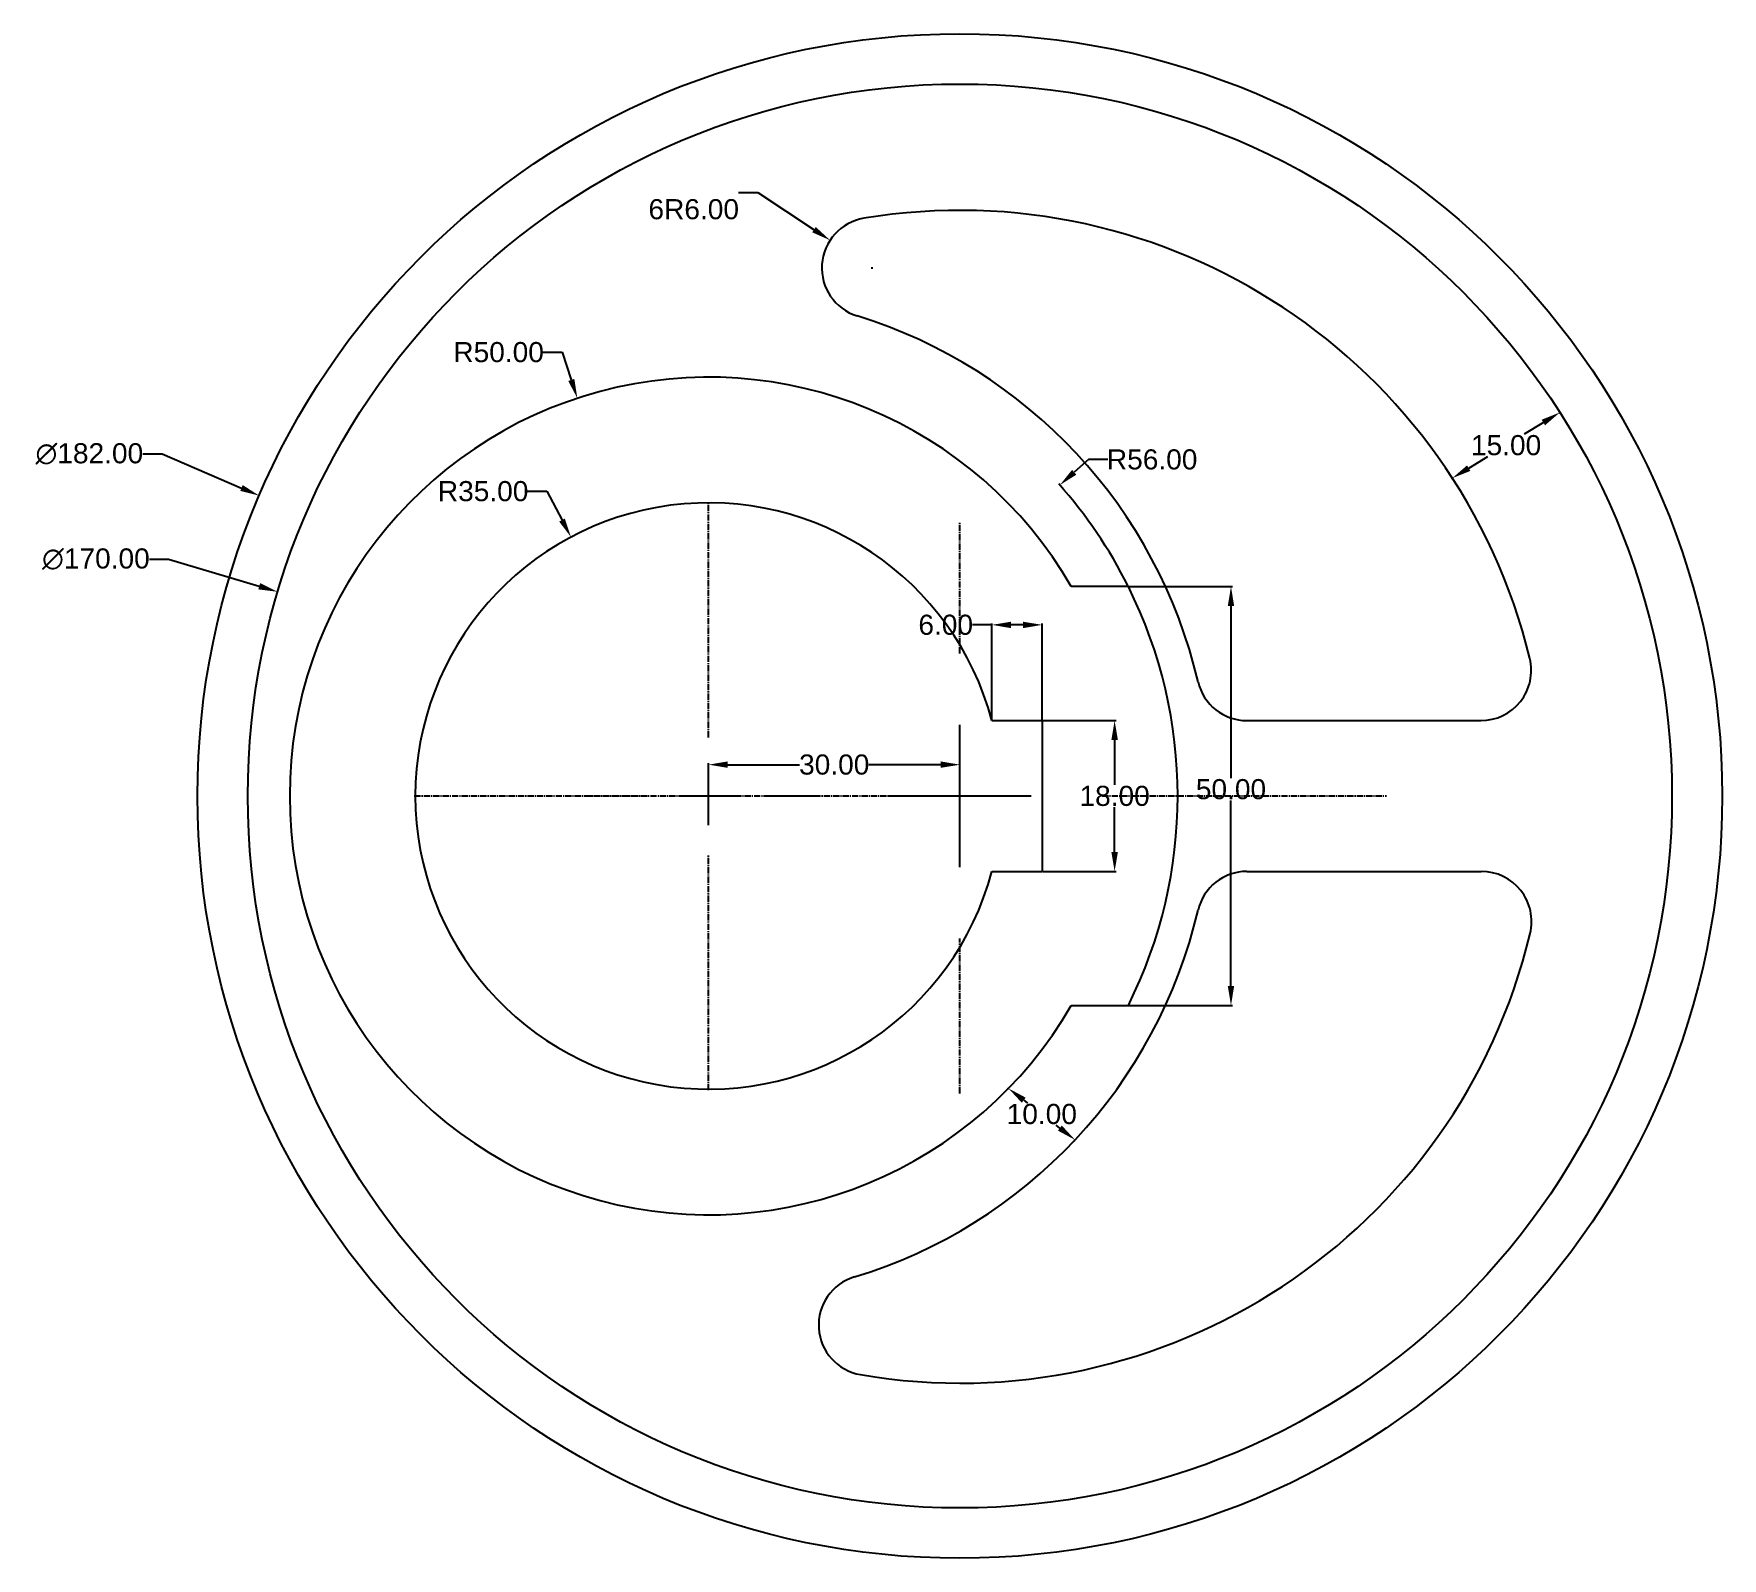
# Model space of a CAD drawing. Header units: inches. Extents: x 198 to 400, y 303 to 485.
import ezdxf

# ---------------------------------------------------------------- set-up
doc = ezdxf.new("R2010")
doc.units = ezdxf.units.IN
doc.header["$MEASUREMENT"] = 0
doc.linetypes.add('CENTER2', pattern=[1.125, 0.75, -0.125, 0.125, -0.125])
doc.styles.get("Standard").update_dxf_attribs({"font": 'arial.ttf'})
doc.dimstyles.get("Standard").update_dxf_attribs({"dimtxt": 2.4, "dimasz": 2.3, "dimexe": 0.18, "dimexo": 0.0625, "dimgap": 0.09, "dimtad": 0, "dimtih": 1, "dimtoh": 1, "dimzin": 0, "dimdsep": 46, "dimtxsty": 'Standard', "dimcen": 0.09, "dimadec": 0, "dimazin": 0, "dimtfac": 1, "dimtofl": 0, "dimtmove": 0, "dimatfit": 3, "dimfxl": 1, "dimtolj": 1, "dimtzin": 0, "dimarcsym": 0})

# ---------------------------------------------------------------- blocks, each defined once
blk = doc.blocks.new('*D2')
at = {"color": 0, "lineweight": -2, "transparency": 16777216}
for p, q in [((278.98, 394.11), (278.98, 397.97)), ((281.28, 397.79), (289.85, 397.79)), ((306.68, 397.79), (298.11, 397.79)), ((308.98, 394.11), (308.98, 397.97))]:
    blk.add_line(p, q, dxfattribs=at)
at = {"color": 0, "transparency": 16777216}
for points in [[(281.28, 398.18), (281.28, 397.41), (278.98, 397.79)], [(306.68, 398.18), (306.68, 397.41), (308.98, 397.79)]]:
    blk.add_solid(points, dxfattribs=at)
at = {"layer": 'Defpoints', "color": 0, "transparency": 16777216}
for p in [(278.98, 397.79), (278.98, 394.05), (308.98, 394.05)]:
    blk.add_point(p, dxfattribs=at)
at = {"color": 0, "transparency": 16777216, "insert": (293.98, 397.79), "char_height": 2.4, "attachment_point": 5}
blk.add_mtext('\\A1;30.00', dxfattribs=at)
blk = doc.blocks.new('*D3')
at = {"color": 0, "lineweight": -2, "transparency": 16777216}
for p, q in [((312.8, 414.48), (310.5, 414.48)), ((312.8, 403.11), (312.8, 414.66)), ((316.5, 414.48), (315.1, 414.48)), ((318.8, 403.11), (318.8, 414.66))]:
    blk.add_line(p, q, dxfattribs=at)
at = {"color": 0, "transparency": 16777216}
for points in [[(315.1, 414.86), (315.1, 414.09), (312.8, 414.48)], [(316.5, 414.86), (316.5, 414.09), (318.8, 414.48)]]:
    blk.add_solid(points, dxfattribs=at)
at = {"layer": 'Defpoints', "color": 0, "transparency": 16777216}
for p in [(312.8, 414.48), (312.8, 403.05), (318.8, 403.05)]:
    blk.add_point(p, dxfattribs=at)
at = {"color": 0, "transparency": 16777216, "insert": (307.29, 414.48), "char_height": 2.4, "attachment_point": 5}
blk.add_mtext('\\A1;6.00', dxfattribs=at)
blk = doc.blocks.new('*D5')
at = {"color": 0, "lineweight": -2, "transparency": 16777216}
for p, q in [((318.87, 403.05), (327.63, 403.05)), ((327.45, 400.75), (327.45, 395.37)), ((327.45, 387.35), (327.45, 392.73)), ((318.87, 385.05), (327.63, 385.05))]:
    blk.add_line(p, q, dxfattribs=at)
at = {"color": 0, "transparency": 16777216}
for points in [[(327.07, 400.75), (327.84, 400.75), (327.45, 403.05)], [(327.07, 387.35), (327.84, 387.35), (327.45, 385.05)]]:
    blk.add_solid(points, dxfattribs=at)
at = {"layer": 'Defpoints', "color": 0, "transparency": 16777216}
for p in [(318.8, 403.05), (318.8, 385.05), (327.45, 385.05)]:
    blk.add_point(p, dxfattribs=at)
at = {"color": 0, "transparency": 16777216, "insert": (327.45, 394.05), "char_height": 2.4, "attachment_point": 5}
blk.add_mtext('\\A1;18.00', dxfattribs=at)
blk = doc.blocks.new('*D6')
at = {"color": 0, "lineweight": -2, "transparency": 16777216}
for p, q in [((329.15, 419.05), (341.52, 419.05)), ((341.34, 416.75), (341.34, 396.16)), ((341.34, 371.35), (341.34, 393.53)), ((329.15, 369.05), (341.52, 369.05))]:
    blk.add_line(p, q, dxfattribs=at)
at = {"color": 0, "transparency": 16777216}
for points in [[(340.96, 416.75), (341.72, 416.75), (341.34, 419.05)], [(340.96, 371.35), (341.72, 371.35), (341.34, 369.05)]]:
    blk.add_solid(points, dxfattribs=at)
at = {"layer": 'Defpoints', "color": 0, "transparency": 16777216}
for p in [(329.09, 419.05), (329.09, 369.05), (341.34, 369.05)]:
    blk.add_point(p, dxfattribs=at)
at = {"color": 0, "transparency": 16777216, "insert": (341.34, 394.85), "char_height": 2.4, "attachment_point": 5}
blk.add_mtext('\\A1;50.00', dxfattribs=at)
blk = doc.blocks.new('*D7')
at = {"color": 0, "lineweight": -2, "transparency": 16777216}
for p, q in [((211.44, 434.89), (213.74, 434.89)), ((213.74, 434.89), (223.23, 430.82)), ((308.89, 394.05), (309.07, 394.05)), ((308.98, 393.96), (308.98, 394.14))]:
    blk.add_line(p, q, dxfattribs=at)
at = {"color": 0, "transparency": 16777216}
blk.add_solid([(223.38, 431.17), (223.08, 430.47), (225.34, 429.91)], dxfattribs=at)
at = {"layer": 'Defpoints', "color": 0, "transparency": 16777216}
for p in [(225.34, 429.91), (392.61, 358.19)]:
    blk.add_point(p, dxfattribs=at)
at = {"color": 0, "transparency": 16777216, "insert": (205.07, 434.89), "char_height": 2.4, "attachment_point": 5}
blk.add_mtext('\\A1;∅182.00', dxfattribs=at)
blk = doc.blocks.new('*D8')
at = {"color": 0, "lineweight": -2, "transparency": 16777216}
for p, q in [((212.23, 422.33), (214.53, 422.33)), ((214.53, 422.33), (225.35, 419.09)), ((308.89, 394.05), (309.07, 394.05)), ((308.98, 393.96), (308.98, 394.14))]:
    blk.add_line(p, q, dxfattribs=at)
at = {"color": 0, "transparency": 16777216}
blk.add_solid([(225.46, 419.46), (225.24, 418.72), (227.55, 418.43)], dxfattribs=at)
at = {"layer": 'Defpoints', "color": 0, "transparency": 16777216}
for p in [(227.55, 418.43), (390.41, 369.67)]:
    blk.add_point(p, dxfattribs=at)
at = {"color": 0, "transparency": 16777216, "insert": (205.85, 422.33), "char_height": 2.4, "attachment_point": 5}
blk.add_mtext('\\A1;∅170.00', dxfattribs=at)
blk = doc.blocks.new('*D10')
at = {"color": 0, "lineweight": -2, "transparency": 16777216}
for p, q in [((324.35, 434.22), (322.63, 432.7)), ((326.65, 434.22), (324.35, 434.22)), ((278.89, 394.05), (279.07, 394.05)), ((278.98, 393.96), (278.98, 394.14))]:
    blk.add_line(p, q, dxfattribs=at)
blk.add_arc((278.98, 394.05), 56, 26.5787, 41.7058, dxfattribs=at)
at = {"color": 0, "transparency": 16777216}
blk.add_solid([(322.37, 432.98), (322.88, 432.41), (320.91, 431.17)], dxfattribs=at)
at = {"layer": 'Defpoints', "color": 0, "transparency": 16777216}
for p in [(320.91, 431.17), (278.98, 394.05)]:
    blk.add_point(p, dxfattribs=at)
at = {"color": 0, "transparency": 16777216, "insert": (331.93, 434.22), "char_height": 2.4, "attachment_point": 5}
blk.add_mtext('\\A1;R56.00', dxfattribs=at)
blk = doc.blocks.new('*D11')
at = {"color": 0, "lineweight": -2, "transparency": 16777216}
for p, q in [((259.2, 447.03), (261.5, 447.03)), ((261.5, 447.03), (262.6, 443.72)), ((278.89, 394.05), (279.07, 394.05)), ((278.98, 393.96), (278.98, 394.14))]:
    blk.add_line(p, q, dxfattribs=at)
at = {"color": 0, "transparency": 16777216}
blk.add_solid([(262.96, 443.84), (262.23, 443.6), (263.32, 441.53)], dxfattribs=at)
at = {"layer": 'Defpoints', "color": 0, "transparency": 16777216}
for p in [(263.32, 441.53), (278.98, 394.05)]:
    blk.add_point(p, dxfattribs=at)
at = {"color": 0, "transparency": 16777216, "insert": (253.92, 447.03), "char_height": 2.4, "attachment_point": 5}
blk.add_mtext('\\A1;R50.00', dxfattribs=at)
blk = doc.blocks.new('*D12')
at = {"color": 0, "lineweight": -2, "transparency": 16777216}
for p, q in [((257.36, 430.43), (259.66, 430.43)), ((259.66, 430.43), (261.49, 426.99)), ((278.89, 394.05), (279.07, 394.05)), ((278.98, 393.96), (278.98, 394.14))]:
    blk.add_line(p, q, dxfattribs=at)
at = {"color": 0, "transparency": 16777216}
blk.add_solid([(261.82, 427.17), (261.15, 426.81), (262.56, 424.96)], dxfattribs=at)
at = {"layer": 'Defpoints', "color": 0, "transparency": 16777216}
for p in [(262.56, 424.96), (278.98, 394.05)]:
    blk.add_point(p, dxfattribs=at)
at = {"color": 0, "transparency": 16777216, "insert": (252.07, 430.43), "char_height": 2.4, "attachment_point": 5}
blk.add_mtext('\\A1;R35.00', dxfattribs=at)
blk = doc.blocks.new('*D14')
at = {"color": 0, "lineweight": -2, "transparency": 16777216}
for p, q in [((314.76, 359.12), (314.67, 359)), ((316.6, 357.73), (317.06, 357.38)), ((320.92, 354.4), (320.46, 354.75)), ((322.72, 352.98), (322.63, 352.85))]:
    blk.add_line(p, q, dxfattribs=at)
at = {"color": 0, "transparency": 16777216}
for points in [[(316.83, 358.04), (316.37, 357.43), (314.78, 359.14)], [(321.15, 354.7), (320.68, 354.1), (322.74, 352.99)]]:
    blk.add_solid(points, dxfattribs=at)
at = {"layer": 'Defpoints', "color": 0, "transparency": 16777216}
for p in [(314.8, 359.17), (322.74, 352.99), (322.76, 353.02)]:
    blk.add_point(p, dxfattribs=at)
at = {"color": 0, "transparency": 16777216, "insert": (318.76, 356.07), "char_height": 2.4, "attachment_point": 5}
blk.add_mtext('\\A1;10.00', dxfattribs=at)
blk = doc.blocks.new('*D15')
at = {"color": 0, "lineweight": -2, "transparency": 16777216}
for p, q in [((380.68, 439.71), (380.5, 440)), ((378.63, 438.64), (376.33, 437.23)), ((369.72, 433.19), (372.02, 434.6)), ((367.84, 431.86), (367.66, 432.14))]:
    blk.add_line(p, q, dxfattribs=at)
at = {"color": 0, "transparency": 16777216}
for points in [[(378.43, 438.97), (378.83, 438.31), (380.6, 439.84)], [(369.52, 433.52), (369.92, 432.86), (367.75, 431.99)]]:
    blk.add_solid(points, dxfattribs=at)
at = {"layer": 'Defpoints', "color": 0, "transparency": 16777216}
for p in [(380.6, 439.84), (380.71, 439.66), (367.87, 431.8)]:
    blk.add_point(p, dxfattribs=at)
at = {"color": 0, "transparency": 16777216, "insert": (374.18, 435.92), "char_height": 2.4, "attachment_point": 5}
blk.add_mtext('\\A1;15.00', dxfattribs=at)
blk = doc.blocks.new('*U16')
at = {"color": 0, "linetype": 'CENTER2', "transparency": 16777216}
for p, q in [((0, 7), (0, 35.12)), ((-35.12, 0), (-7, 0)), ((7, 0), (35.12, 0)), ((0, -35.12), (0, -7))]:
    blk.add_line(p, q, dxfattribs=at)
at = {"color": 0, "linetype": 'Continuous', "transparency": 16777216}
for p, q in [((0, -3.5), (0, 3.5)), ((-3.5, 0), (3.5, 0))]:
    blk.add_line(p, q, dxfattribs=at)
blk = doc.blocks.new('*U17')
at = {"color": 0, "linetype": 'CENTER2', "transparency": 16777216}
for p, q in [((0, 17), (0, 32.66)), ((-44.82, 0), (-17, 0)), ((17, 0), (50.93, 0)), ((0, -35.5), (0, -17))]:
    blk.add_line(p, q, dxfattribs=at)
at = {"color": 0, "linetype": 'Continuous', "transparency": 16777216}
for p, q in [((0, -8.5), (0, 8.5)), ((-8.5, 0), (8.5, 0))]:
    blk.add_line(p, q, dxfattribs=at)
blk = doc.blocks.new('*D18')
at = {"color": 0, "lineweight": -2, "transparency": 16777216}
for p, q in [((282.56, 466.09), (284.86, 466.09)), ((284.86, 466.09), (291.57, 461.66)), ((298.41, 457.1), (298.59, 457.1)), ((298.5, 457.01), (298.5, 457.19))]:
    blk.add_line(p, q, dxfattribs=at)
at = {"color": 0, "transparency": 16777216}
blk.add_solid([(291.78, 461.98), (291.36, 461.34), (293.49, 460.4)], dxfattribs=at)
at = {"layer": 'Defpoints', "color": 0, "transparency": 16777216}
for p in [(293.49, 460.4), (298.5, 457.1)]:
    blk.add_point(p, dxfattribs=at)
at = {"color": 0, "transparency": 16777216, "insert": (277.21, 466.09), "char_height": 2.4, "attachment_point": 5}
blk.add_mtext('\\A1;\\P6R6.00', dxfattribs=at)

msp = doc.modelspace()

# ---------------------------------------------------------------- linework, layer by layer
for p, q in [((329.089, 419.05), (322.281, 419.05)), ((312.803, 403.05), (318.803, 403.05)), ((318.803, 403.05), (318.803, 385.05)), ((343.252, 403.05), (371.175, 403.05)), ((312.803, 385.05), (318.803, 385.05)), ((343.252, 385.05), (371.218, 385.05)), ((322.281, 369.05), (329.089, 369.05))]:
    msp.add_line(p, q)
for radius in [91, 85]:
    msp.add_circle((308.979, 394.05), radius)
for centre, radius, start, end in [((308.979, 393.96), 70, 13.63768, 99.42226), ((298.502, 457.096), 6, 99.42226, 252.79466), ((278.979, 394.05), 60, 13.13656, 72.79466), ((278.979, 394.05), 50, 30, 330), ((278.979, 394.05), 35, 14.9006, 345.0994), ((278.979, 394.05), 56, 333.48523, 26.51477), ((371.175, 409.05), 6, 270, 13.63768), ((343.252, 409.05), 6, 193.13656, 270), ((343.252, 379.05), 6, 90, 166.86344), ((371.218, 379.05), 6, 346.52808, 90), ((278.979, 394.05), 60, 286.86157, 346.86344), ((308.979, 393.96), 70, 260.23397, 346.52808), ((298.123, 330.887), 6, 106.86157, 260.23397)]:
    msp.add_arc(centre, radius, start, end)

# ---------------------------------------------------------------- block references
at = {"linetype": 'CENTER2'}
for name, p in [('*U16', (278.979, 394.05)), ('*U17', (308.979, 394.05))]:
    msp.add_blockref(name, p, dxfattribs=at)

# ---------------------------------------------------------------- dimensions: what is measured, and where the dimension line sits
dim = msp.add_radius_dim(center=(298.502, 457.096), mpoint=(293.492, 460.398), text='\\P6<>', dimstyle='Standard')
dim.commit()
dim.dimension.update_dxf_attribs({"geometry": '*D18', "text_midpoint": (277.205, 466.087), "dimtype": 164})
for mpoint, picture, middle in [((263.317, 441.534), '*D11', (253.92, 447.031)), ((262.564, 424.962), '*D12', (252.074, 430.435))]:
    dim = msp.add_radius_dim(center=(278.979, 394.05), mpoint=mpoint, dimstyle='Standard')
    dim.commit()
    dim.dimension.update_dxf_attribs({"geometry": picture, "text_midpoint": middle, "dimtype": 164})
for p1, p2, distance, text, picture, middle in [((367.869, 431.802), (380.709, 439.655), 0.219, '15.00', '*D15', (374.175, 435.915)), ((314.803, 359.169), (322.762, 353.025), -0.038, '10.00', '*D14', (318.759, 356.067))]:
    dim = msp.add_aligned_dim(p1=p1, p2=p2, distance=distance, text=text, dimstyle='Standard')
    dim.commit()
    dim.dimension.update_dxf_attribs({"geometry": picture, "text_midpoint": middle})
for p1, p2, picture, middle in [((392.614, 358.186), (225.345, 429.914), '*D7', (205.069, 434.889)), ((390.409, 369.671), (227.55, 418.428), '*D8', (205.855, 422.327))]:
    dim = msp.add_diameter_dim_2p(p1=p1, p2=p2, dimstyle='Standard')
    dim.commit()
    dim.dimension.update_dxf_attribs({"geometry": picture, "text_midpoint": middle, "dimtype": 163})
dim = msp.add_radius_dim(center=(278.979, 394.05), mpoint=(320.907, 431.172), dimstyle='Standard')
dim.commit()
dim.dimension.update_dxf_attribs({"geometry": '*D10', "text_midpoint": (331.935, 434.222)})
dim = msp.add_linear_dim(base=(341.34, 369.05), p1=(329.089, 419.05), p2=(329.089, 369.05), angle=90, dimstyle='Standard')
dim.commit()
dim.dimension.update_dxf_attribs({"geometry": '*D6', "text_midpoint": (341.34, 394.849), "dimtype": 160})
for base, p1, p2, picture, middle in [((312.803, 414.476), (318.803, 403.05), (312.803, 403.05), '*D3', (307.293, 414.476)), ((278.979, 397.792), (308.979, 394.05), (278.979, 394.05), '*D2', (293.979, 397.792))]:
    dim = msp.add_linear_dim(base=base, p1=p1, p2=p2, dimstyle='Standard')
    dim.commit()
    dim.dimension.update_dxf_attribs({"geometry": picture, "text_midpoint": middle})
dim = msp.add_linear_dim(base=(327.453, 385.05), p1=(318.803, 403.05), p2=(318.803, 385.05), angle=90, dimstyle='Standard')
dim.commit()
dim.dimension.update_dxf_attribs({"geometry": '*D5', "text_midpoint": (327.453, 394.05)})

doc.saveas('drawing.dxf')
